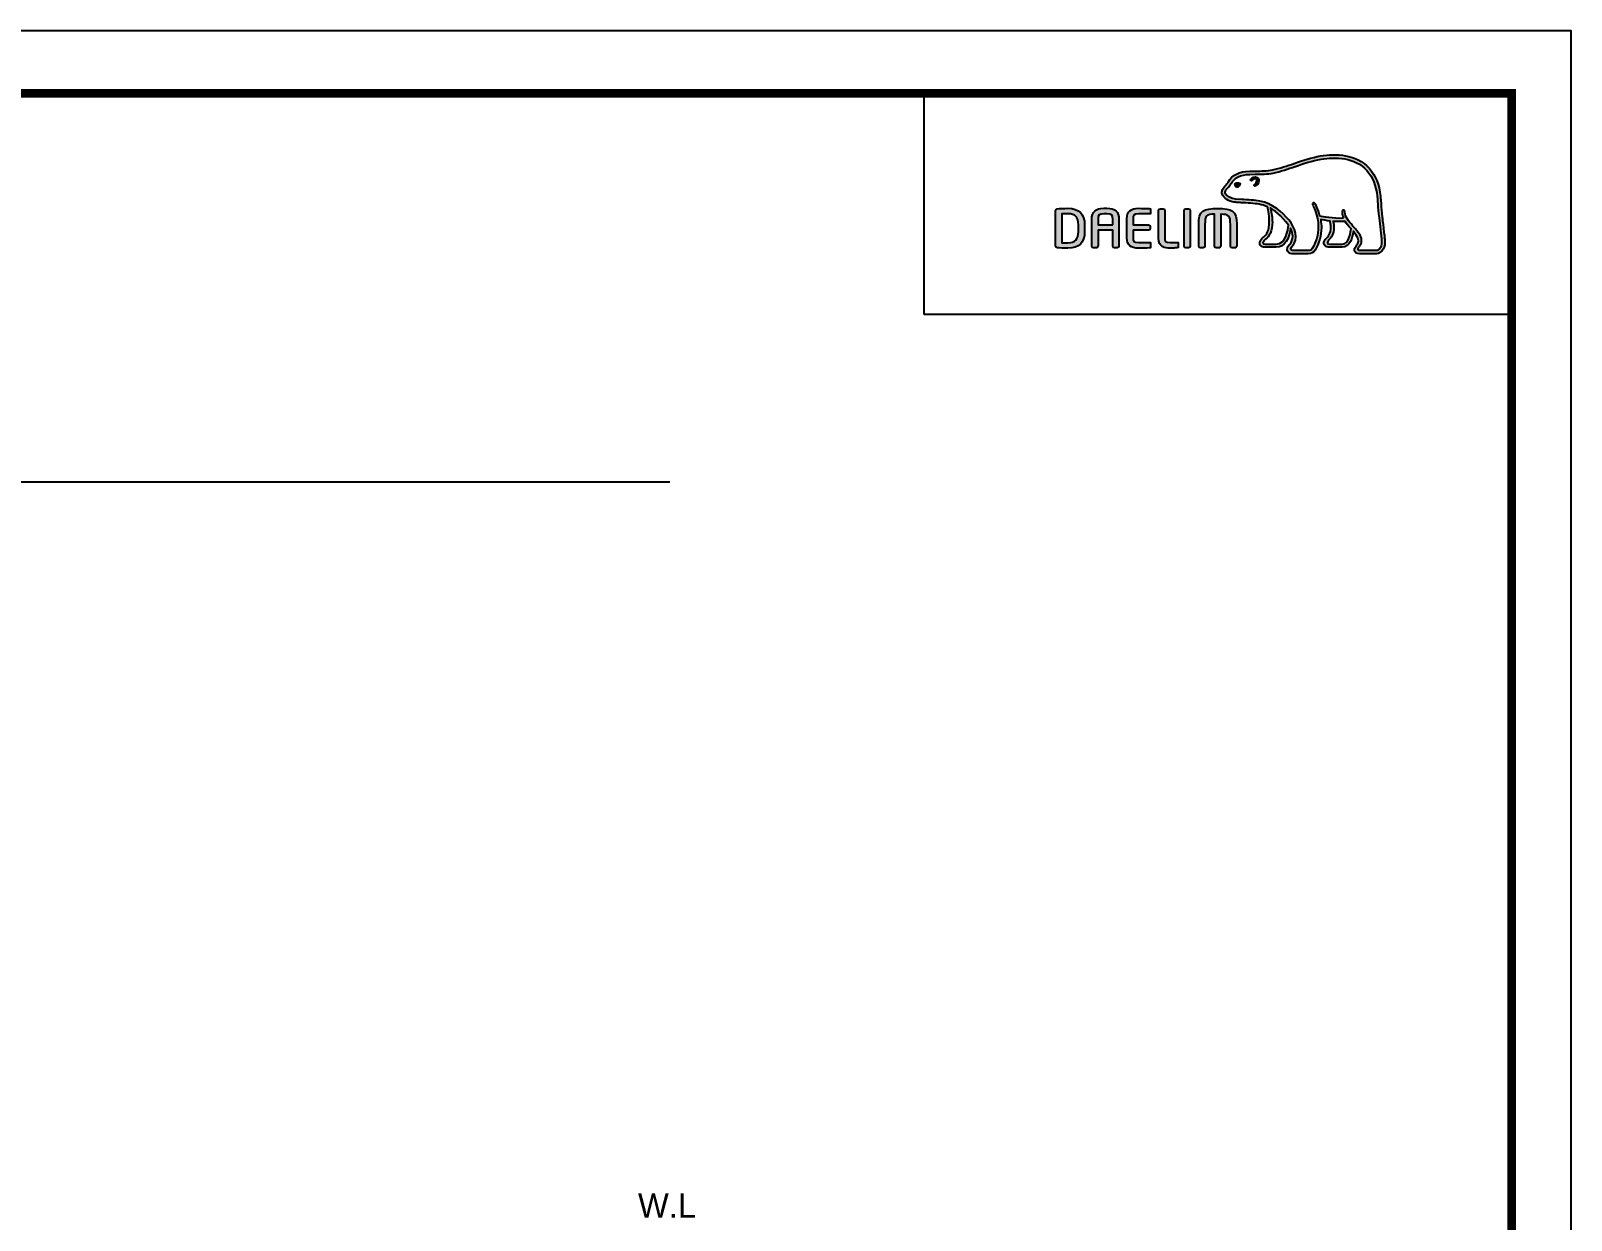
# Model space of a CAD drawing. Extents: x 0 to 1693, y 0 to 1240.
# Drawn here: x 983 to 1693, y 692 to 1240 of the extents above; entities that cross this region are included whole.
import ezdxf

# ---------------------------------------------------------------- set-up
doc = ezdxf.new("R2010")
doc.units = 0
doc.header["$LTSCALE"] = 14
doc.header["$MEASUREMENT"] = 0
doc.layers.get('0').update_dxf_attribs({"linetype": 'CONTINUOUS'})
doc.layers.add('레이어 1', color=7, linetype='CONTINUOUS')
doc.layers.add('치수선', color=7, linetype='CONTINUOUS', lineweight=20)
doc.styles.add('Daelim Dimension', font='')
doc.styles.get('Daelim Dimension').set_extended_font_data('나눔고딕')

msp = doc.modelspace()

# ---------------------------------------------------------------- hatches: boundary and pattern name
at = {"layer": '레이어 1'}
h = msp.add_hatch(color=5, dxfattribs=at)
h.dxf.hatch_style = 1
edge = h.paths.add_edge_path(flags=16)
edge.add_spline(control_points=[(1604.36, 1139.76), (1603.62, 1138.95), (1602.69, 1138.94), (1602.65, 1138.94), (1602.65, 1138.94), (1595.23, 1138.94), (1595.23, 1138.94), (1594.95, 1138.94), (1594.75, 1139.01), (1594.61, 1139.14), (1594.5, 1139.25), (1594.44, 1139.42), (1594.44, 1139.63), (1594.44, 1140.05), (1594.75, 1140.43), (1595.07, 1140.84), (1595.38, 1141.23), (1595.66, 1141.59), (1595.82, 1142.04), (1596.23, 1143.14), (1596.19, 1144.31), (1595.7, 1145.33), (1594.82, 1147.19), (1593.52, 1148.65), (1592.26, 1150.07), (1592.26, 1150.07), (1591.84, 1150.53), (1591.84, 1150.54), (1590.2, 1152.37), (1588.5, 1154.25), (1588.37, 1156.82), (1588.34, 1157.32), (1588.11, 1157.63), (1587.78, 1157.62), (1587.78, 1157.62), (1587.3, 1157.38), (1587.29, 1157.38), (1587.16, 1157.24), (1587.09, 1157.03), (1587.09, 1156.78), (1587.09, 1156.78), (1587.09, 1156.7), (1587.09, 1156.7), (1587.16, 1155.77), (1587.38, 1154.86), (1587.76, 1153.92), (1587.76, 1153.92), (1587.8, 1153.82), (1587.8, 1153.82), (1587.8, 1153.82), (1587.7, 1153.82), (1587.7, 1153.82), (1582.94, 1153.63), (1578.26, 1154.53), (1576.89, 1154.86), (1576.04, 1158.27), (1574.67, 1160.53), (1574.61, 1160.63), (1574.5, 1160.8), (1574.33, 1160.94), (1574.17, 1160.99), (1574.17, 1160.99), (1573.77, 1160.93), (1573.72, 1160.92), (1573.68, 1160.87), (1573.61, 1160.78), (1573.46, 1160.57), (1573.46, 1160.57), (1573.44, 1160.4), (1573.44, 1160.4), (1573.44, 1160.4), (1573.57, 1159.95), (1573.57, 1159.95), (1573.67, 1159.77), (1576.12, 1155.48), (1576.12, 1149.81), (1576.12, 1146.3), (1575.2, 1143), (1573.38, 1139.99), (1572.95, 1139.26), (1572.38, 1138.94), (1571.53, 1138.94), (1571.53, 1138.94), (1564.21, 1138.94), (1564.21, 1138.94), (1563.97, 1138.94), (1563.46, 1139.11), (1563.46, 1139.64), (1563.46, 1139.93), (1563.73, 1140.41), (1564.18, 1140.92), (1567.23, 1144.31), (1565.47, 1149.62), (1562.55, 1153.11), (1559.72, 1156.48), (1555.11, 1160.72), (1549.19, 1161.77), (1547.09, 1162.14), (1543.65, 1162.35), (1540.86, 1162.51), (1540.86, 1162.51), (1538.05, 1162.68), (1538.05, 1162.68), (1536.6, 1162.79), (1534.22, 1163.68), (1533.49, 1165.05), (1533.18, 1165.62), (1533.22, 1166.2), (1533.6, 1166.87), (1533.84, 1167.27), (1534.18, 1167.61), (1534.6, 1168.03), (1535.06, 1168.5), (1535.53, 1168.98), (1535.9, 1169.62), (1535.9, 1169.62), (1536.01, 1169.82), (1536.01, 1169.82), (1537.42, 1172.52), (1540.33, 1173.95), (1544.67, 1174.07), (1544.67, 1174.07), (1547.11, 1174.09), (1547.11, 1174.09), (1549.79, 1174.11), (1552.84, 1174.12), (1555.34, 1174.66), (1558.85, 1175.42), (1562.37, 1176.62), (1565.48, 1177.68), (1565.48, 1177.68), (1565.58, 1177.71), (1565.58, 1177.71), (1569.43, 1179.03), (1573.41, 1180.39), (1577.47, 1181.05), (1583.98, 1182.13), (1592.92, 1182.09), (1598.54, 1175.78), (1601.14, 1172.86), (1602.74, 1168.84), (1603.29, 1163.83), (1603.29, 1163.83), (1603.27, 1163.85), (1603.25, 1163.87), (1603.29, 1163.77), (1603.34, 1163.21), (1603.57, 1160.02), (1603.63, 1158.49), (1603.7, 1156.91), (1604.1, 1153.97), (1604.1, 1153.97), (1605.24, 1144.14), (1605.24, 1144.14), (1605.24, 1144.14), (1605.31, 1142.95), (1605.31, 1142.95), (1605.31, 1141.54), (1604.99, 1140.47), (1604.36, 1139.76)], knot_values=[0, 0, 0, 0, 1, 1, 1, 2, 2, 2, 3, 3, 3, 4, 4, 4, 5, 5, 5, 6, 6, 6, 7, 7, 7, 8, 8, 8, 9, 9, 9, 10, 10, 10, 11, 11, 11, 12, 12, 12, 13, 13, 13, 14, 14, 14, 15, 15, 15, 16, 16, 16, 17, 17, 17, 18, 18, 18, 19, 19, 19, 20, 20, 20, 21, 21, 21, 22, 22, 22, 23, 23, 23, 24, 24, 24, 25, 25, 25, 26, 26, 26, 27, 27, 27, 28, 28, 28, 29, 29, 29, 30, 30, 30, 31, 31, 31, 32, 32, 32, 33, 33, 33, 34, 34, 34, 35, 35, 35, 36, 36, 36, 37, 37, 37, 38, 38, 38, 39, 39, 39, 40, 40, 40, 41, 41, 41, 42, 42, 42, 43, 43, 43, 44, 44, 44, 45, 45, 45, 46, 46, 46, 47, 47, 47, 48, 48, 48, 49, 49, 49, 50, 50, 50, 51, 51, 51, 52, 52, 52, 53, 53, 53, 53], degree=3, periodic=0)
edge = h.paths.add_edge_path(flags=16)
edge.add_spline(control_points=[(1587.19, 1141.89), (1587.19, 1141.89), (1581.14, 1141.89), (1581.14, 1141.89), (1580.69, 1141.89), (1580.34, 1142.25), (1580.34, 1142.7), (1580.34, 1143.02), (1580.61, 1143.42), (1580.87, 1143.7), (1582.11, 1144.88), (1583.37, 1146.51), (1583.37, 1149.59), (1583.37, 1149.59), (1583.29, 1150.99), (1583.29, 1150.99), (1583.29, 1150.99), (1583.07, 1152.36), (1583.07, 1152.36), (1583.07, 1152.36), (1583.05, 1152.44), (1583.05, 1152.44), (1583.05, 1152.44), (1583.14, 1152.43), (1583.14, 1152.43), (1584.27, 1152.35), (1586.47, 1152.23), (1588.56, 1152.33), (1589.1, 1151.48), (1589.95, 1150.39), (1591.21, 1148.94), (1591.15, 1148.22), (1590.55, 1141.89), (1587.19, 1141.89)], knot_values=[0, 0, 0, 0, 1, 1, 1, 2, 2, 2, 3, 3, 3, 4, 4, 4, 5, 5, 5, 6, 6, 6, 7, 7, 7, 8, 8, 8, 9, 9, 9, 10, 10, 10, 11, 11, 11, 11], degree=3, periodic=0)
edge = h.paths.add_edge_path(flags=16)
edge.add_spline(control_points=[(1556.81, 1141.89), (1556.81, 1141.89), (1551.49, 1141.89), (1551.49, 1141.89), (1551.09, 1141.89), (1550.66, 1142.22), (1550.66, 1142.7), (1550.66, 1143), (1550.91, 1143.36), (1551.36, 1143.72), (1552.71, 1144.79), (1554.74, 1146.42), (1554.97, 1150.89), (1554.97, 1150.89), (1555, 1152.12), (1555, 1152.12), (1555, 1154.02), (1554.56, 1156.32), (1554.15, 1158.37), (1554.15, 1158.37), (1554.08, 1158.58), (1554.08, 1158.58), (1554.08, 1158.58), (1554.25, 1158.45), (1554.25, 1158.45), (1555.05, 1157.96), (1559.39, 1155.02), (1562.47, 1150.67), (1562.21, 1148.61), (1561.05, 1141.89), (1556.81, 1141.89)], knot_values=[0, 0, 0, 0, 1, 1, 1, 2, 2, 2, 3, 3, 3, 4, 4, 4, 5, 5, 5, 6, 6, 6, 7, 7, 7, 8, 8, 8, 9, 9, 9, 10, 10, 10, 10], degree=3, periodic=0)
edge = h.paths.add_edge_path()
edge.add_spline(control_points=[(1606.74, 1144.29), (1606.74, 1144.31), (1605.61, 1154.17), (1605.61, 1154.17), (1605.19, 1157.12), (1605.13, 1158.69), (1605.08, 1160.09), (1605.08, 1160.09), (1604.8, 1163.98), (1604.8, 1163.99), (1604.21, 1169.32), (1602.48, 1173.62), (1599.67, 1176.77), (1593.59, 1183.6), (1584.11, 1183.67), (1577.22, 1182.54), (1573, 1181.84), (1568.96, 1180.46), (1565.06, 1179.12), (1565.06, 1179.12), (1564.93, 1179.08), (1564.93, 1179.08), (1561.88, 1178.04), (1558.42, 1176.85), (1555.02, 1176.13), (1552.68, 1175.63), (1549.76, 1175.61), (1547.17, 1175.59), (1547.17, 1175.59), (1544.62, 1175.56), (1544.62, 1175.56), (1539.71, 1175.44), (1536.36, 1173.74), (1534.67, 1170.51), (1534.67, 1170.51), (1534.59, 1170.37), (1534.59, 1170.37), (1534.31, 1169.88), (1533.9, 1169.46), (1533.53, 1169.09), (1533.12, 1168.68), (1532.66, 1168.22), (1532.31, 1167.62), (1531.95, 1167.02), (1531.77, 1166.41), (1531.77, 1165.82), (1531.77, 1165.31), (1531.9, 1164.82), (1532.15, 1164.35), (1533.2, 1162.38), (1536.18, 1161.31), (1537.95, 1161.19), (1537.95, 1161.19), (1540.57, 1161.02), (1540.63, 1161.02), (1543.25, 1160.87), (1546.83, 1160.66), (1548.92, 1160.29), (1550.15, 1160.08), (1551.54, 1159.64), (1552.82, 1159.04), (1552.91, 1158.7), (1553.57, 1155.75), (1553.57, 1152.11), (1553.57, 1152.11), (1553.55, 1150.96), (1553.55, 1150.96), (1553.35, 1147.13), (1551.68, 1145.79), (1550.46, 1144.81), (1550.33, 1144.71), (1549.24, 1143.81), (1549.16, 1142.72), (1549.11, 1142.1), (1549.29, 1141.54), (1549.66, 1141.13), (1550.07, 1140.7), (1550.68, 1140.48), (1551.49, 1140.48), (1551.49, 1140.48), (1556.81, 1140.48), (1556.81, 1140.48), (1560.79, 1140.48), (1562.75, 1144.76), (1563.35, 1148.77), (1563.35, 1148.77), (1563.36, 1149.34), (1563.36, 1149.34), (1563.36, 1149.34), (1563.53, 1149.05), (1563.53, 1149.05), (1564.04, 1147.92), (1564.35, 1146.56), (1564.35, 1145.54), (1564.35, 1144.1), (1563.9, 1142.85), (1563.06, 1141.92), (1562.85, 1141.71), (1561.78, 1140.6), (1561.78, 1139.5), (1561.78, 1139.5), (1561.79, 1139.32), (1561.79, 1139.32), (1561.94, 1138.02), (1562.99, 1137.44), (1563.97, 1137.44), (1563.97, 1137.44), (1571.53, 1137.44), (1571.53, 1137.44), (1572.89, 1137.44), (1573.98, 1138.05), (1574.67, 1139.21), (1576.6, 1142.4), (1577.57, 1145.87), (1577.57, 1149.51), (1577.57, 1150.65), (1577.46, 1151.86), (1577.25, 1153.12), (1577.25, 1153.12), (1577.24, 1153.22), (1577.24, 1153.22), (1577.24, 1153.22), (1577.34, 1153.2), (1577.34, 1153.2), (1578.25, 1153.02), (1579.71, 1152.77), (1581.51, 1152.57), (1581.51, 1152.57), (1581.57, 1152.57), (1581.57, 1152.57), (1581.57, 1152.57), (1581.81, 1151.18), (1581.81, 1151.18), (1581.81, 1151.18), (1581.86, 1150.85), (1581.86, 1150.85), (1581.86, 1150.85), (1581.94, 1149.62), (1581.94, 1149.62), (1581.94, 1146.68), (1580.6, 1145.41), (1579.88, 1144.72), (1579.87, 1144.71), (1578.87, 1143.69), (1578.76, 1142.79), (1578.76, 1142.79), (1578.73, 1142.51), (1578.73, 1142.51), (1578.73, 1142.23), (1578.8, 1141.67), (1579.3, 1141.16), (1579.73, 1140.7), (1580.41, 1140.48), (1581.31, 1140.48), (1581.31, 1140.48), (1587.19, 1140.48), (1587.19, 1140.48), (1590.77, 1140.48), (1591.84, 1145.02), (1592.28, 1147.57), (1592.28, 1147.57), (1592.3, 1147.83), (1592.3, 1147.83), (1592.3, 1147.83), (1592.44, 1147.64), (1592.44, 1147.64), (1593.26, 1146.58), (1593.99, 1145.41), (1594.33, 1144.69), (1594.52, 1144.31), (1594.62, 1143.89), (1594.62, 1143.46), (1594.62, 1143.46), (1594.48, 1142.61), (1594.48, 1142.61), (1594.34, 1142.15), (1594.03, 1141.72), (1593.72, 1141.31), (1593.27, 1140.72), (1592.8, 1140.11), (1592.8, 1139.37), (1592.8, 1139.37), (1592.84, 1138.97), (1592.84, 1138.97), (1593.06, 1137.98), (1593.86, 1137.44), (1595.09, 1137.44), (1595.09, 1137.44), (1602.65, 1137.44), (1602.65, 1137.44), (1602.81, 1137.44), (1604.29, 1137.48), (1605.45, 1138.73), (1606.37, 1139.73), (1606.82, 1141.1), (1606.82, 1142.93), (1606.82, 1142.93), (1606.74, 1144.28), (1606.74, 1144.29)], knot_values=[0, 0, 0, 0, 1, 1, 1, 2, 2, 2, 3, 3, 3, 4, 4, 4, 5, 5, 5, 6, 6, 6, 7, 7, 7, 8, 8, 8, 9, 9, 9, 10, 10, 10, 11, 11, 11, 12, 12, 12, 13, 13, 13, 14, 14, 14, 15, 15, 15, 16, 16, 16, 17, 17, 17, 18, 18, 18, 19, 19, 19, 20, 20, 20, 21, 21, 21, 22, 22, 22, 23, 23, 23, 24, 24, 24, 25, 25, 25, 26, 26, 26, 27, 27, 27, 28, 28, 28, 29, 29, 29, 30, 30, 30, 31, 31, 31, 32, 32, 32, 33, 33, 33, 34, 34, 34, 35, 35, 35, 36, 36, 36, 37, 37, 37, 38, 38, 38, 39, 39, 39, 40, 40, 40, 41, 41, 41, 42, 42, 42, 43, 43, 43, 44, 44, 44, 45, 45, 45, 46, 46, 46, 47, 47, 47, 48, 48, 48, 49, 49, 49, 50, 50, 50, 51, 51, 51, 52, 52, 52, 53, 53, 53, 54, 54, 54, 55, 55, 55, 56, 56, 56, 57, 57, 57, 58, 58, 58, 59, 59, 59, 60, 60, 60, 61, 61, 61, 62, 62, 62, 63, 63, 63, 64, 64, 64, 65, 65, 65, 66, 66, 66, 66], degree=3, periodic=0)
edge = h.paths.add_edge_path(flags=0)
edge.add_spline(control_points=[(1537.82, 1169.81), (1537.82, 1169.81), (1538.92, 1170.31), (1540.29, 1169.78), (1540.29, 1169.78), (1540.46, 1169.71), (1540.24, 1169.4), (1539.57, 1168.51), (1538.92, 1168.31), (1538.92, 1168.31), (1538.92, 1168.31), (1538.44, 1168.15), (1538.18, 1168.47), (1537.64, 1169.1), (1537.62, 1169.47), (1537.62, 1169.47), (1537.62, 1169.47), (1537.57, 1169.74), (1537.82, 1169.81)], knot_values=[0, 0, 0, 0, 1, 1, 1, 2, 2, 2, 3, 3, 3, 4, 4, 4, 5, 5, 5, 6, 6, 6, 6], degree=3, periodic=0)
edge = h.paths.add_edge_path(flags=0)
edge.add_spline(control_points=[(1545.08, 1171.83), (1544.92, 1171.65), (1544.91, 1171.35), (1545.08, 1171.2), (1545.25, 1171.04), (1545.55, 1171.08), (1545.71, 1171.26), (1545.8, 1171.35), (1546.7, 1172.43), (1547.48, 1171.88), (1547.77, 1171.67), (1547.88, 1171.38), (1547.84, 1171.01), (1547.77, 1170.41), (1547.25, 1169.72), (1546.89, 1169.49), (1546.69, 1169.37), (1546.55, 1169.1), (1546.65, 1168.89), (1546.74, 1168.67), (1547.02, 1168.61), (1547.23, 1168.71), (1547.89, 1169.02), (1548.71, 1170.06), (1548.82, 1171.03), (1548.9, 1171.71), (1548.59, 1172.26), (1548.05, 1172.64), (1546.89, 1173.46), (1545.57, 1172.36), (1545.08, 1171.83)], knot_values=[0, 0, 0, 0, 1, 1, 1, 2, 2, 2, 3, 3, 3, 4, 4, 4, 5, 5, 5, 6, 6, 6, 7, 7, 7, 8, 8, 8, 9, 9, 9, 10, 10, 10, 10], degree=3, periodic=0)
edge = h.paths.add_edge_path(flags=0)
edge.add_spline(control_points=[(1544.93, 1171.03), (1544.93, 1171.03), (1544.93, 1171.03), (1544.93, 1171.03), (1544.93, 1171.03), (1544.93, 1171.03), (1544.93, 1171.03)], knot_values=[0, 0, 0, 0, 1, 1, 1, 2, 2, 2, 2], degree=3, periodic=0)
h = msp.add_hatch(color=5, dxfattribs=at)
h.dxf.hatch_style = 2
edge = h.paths.add_edge_path()
edge.add_spline(control_points=[(1545.08, 1171.83), (1544.92, 1171.65), (1544.91, 1171.35), (1545.08, 1171.2), (1545.25, 1171.04), (1545.55, 1171.08), (1545.71, 1171.26), (1545.8, 1171.35), (1546.7, 1172.43), (1547.48, 1171.88), (1547.77, 1171.67), (1547.88, 1171.38), (1547.84, 1171.01), (1547.77, 1170.41), (1547.25, 1169.72), (1546.89, 1169.49), (1546.69, 1169.37), (1546.55, 1169.1), (1546.65, 1168.89), (1546.74, 1168.67), (1547.02, 1168.61), (1547.23, 1168.71), (1547.89, 1169.02), (1548.71, 1170.06), (1548.82, 1171.03), (1548.9, 1171.71), (1548.59, 1172.26), (1548.05, 1172.64), (1546.89, 1173.46), (1545.57, 1172.36), (1545.08, 1171.83)], knot_values=[0, 0, 0, 0, 1, 1, 1, 2, 2, 2, 3, 3, 3, 4, 4, 4, 5, 5, 5, 6, 6, 6, 7, 7, 7, 8, 8, 8, 9, 9, 9, 10, 10, 10, 10], degree=3, periodic=0)
h = msp.add_hatch(color=5, dxfattribs=at)
h.dxf.hatch_style = 2
edge = h.paths.add_edge_path()
edge.add_spline(control_points=[(1537.82, 1169.81), (1537.82, 1169.81), (1538.92, 1170.31), (1540.29, 1169.78), (1540.29, 1169.78), (1540.46, 1169.71), (1540.24, 1169.4), (1539.57, 1168.51), (1538.92, 1168.31), (1538.92, 1168.31), (1538.92, 1168.31), (1538.44, 1168.15), (1538.18, 1168.47), (1537.64, 1169.1), (1537.62, 1169.47), (1537.62, 1169.47), (1537.62, 1169.47), (1537.57, 1169.74), (1537.82, 1169.81)], knot_values=[0, 0, 0, 0, 1, 1, 1, 2, 2, 2, 3, 3, 3, 4, 4, 4, 5, 5, 5, 6, 6, 6, 6], degree=3, periodic=0)
h = msp.add_hatch(color=5, dxfattribs=at)
h.dxf.hatch_style = 2
edge = h.paths.add_edge_path()
edge.add_spline(control_points=[(1465.68, 1147.66), (1465.68, 1144.21), (1464.1, 1142.53), (1460.86, 1142.53), (1460.86, 1142.53), (1458.65, 1142.57), (1458.07, 1142.58), (1458.07, 1142.58), (1458.07, 1155.81), (1458.07, 1155.81), (1459.22, 1155.92), (1460.85, 1155.94), (1460.87, 1155.94), (1464.19, 1155.94), (1465.68, 1154.36), (1465.68, 1150.82), (1465.68, 1150.82), (1465.68, 1147.66), (1465.68, 1147.66)], knot_values=[0, 0, 0, 0, 1, 1, 1, 2, 2, 2, 3, 3, 3, 4, 4, 4, 5, 5, 5, 6, 6, 6, 6], degree=3, periodic=0)
edge = h.paths.add_edge_path()
edge.add_spline(control_points=[(1460.86, 1158.42), (1459.07, 1158.42), (1456.73, 1158.31), (1455.97, 1158.19), (1455.49, 1158.11), (1455.18, 1157.75), (1455.18, 1157.28), (1455.18, 1157.28), (1455.18, 1141.19), (1455.18, 1141.19), (1455.18, 1140.69), (1455.49, 1140.35), (1455.99, 1140.28), (1456.71, 1140.16), (1459.04, 1140.05), (1460.86, 1140.05), (1465.89, 1140.05), (1468.54, 1142.68), (1468.54, 1147.66), (1468.54, 1147.66), (1468.54, 1150.82), (1468.54, 1150.82), (1468.54, 1155.79), (1465.89, 1158.42), (1460.86, 1158.42)], knot_values=[0, 0, 0, 0, 1, 1, 1, 2, 2, 2, 3, 3, 3, 4, 4, 4, 5, 5, 5, 6, 6, 6, 7, 7, 7, 8, 8, 8, 8], degree=3, periodic=0)
h = msp.add_hatch(color=5, dxfattribs=at)
h.dxf.hatch_style = 2
edge = h.paths.add_edge_path()
edge.add_spline(control_points=[(1481.49, 1150.84), (1481.49, 1150.84), (1474.72, 1150.84), (1474.72, 1150.84), (1474.72, 1151.09), (1474.72, 1153.25), (1474.72, 1153.25), (1474.72, 1155.51), (1475.39, 1155.89), (1477.4, 1155.89), (1477.4, 1155.89), (1478.81, 1155.89), (1478.81, 1155.89), (1480.82, 1155.89), (1481.49, 1155.51), (1481.49, 1153.25), (1481.49, 1153.25), (1481.49, 1151.09), (1481.49, 1150.84)], knot_values=[0, 0, 0, 0, 1, 1, 1, 2, 2, 2, 3, 3, 3, 4, 4, 4, 5, 5, 5, 6, 6, 6, 6], degree=3, periodic=0)
edge = h.paths.add_edge_path()
edge.add_spline(control_points=[(1478.81, 1158.42), (1478.81, 1158.42), (1477.4, 1158.42), (1477.4, 1158.42), (1473.57, 1158.42), (1471.86, 1156.83), (1471.86, 1153.25), (1471.86, 1153.25), (1471.86, 1141.01), (1471.86, 1141.01), (1471.86, 1140.58), (1472.21, 1140.21), (1472.62, 1140.21), (1472.62, 1140.21), (1473.96, 1140.21), (1473.96, 1140.21), (1474.43, 1140.21), (1474.72, 1140.61), (1474.72, 1141.01), (1474.72, 1141.01), (1474.72, 1148.04), (1474.72, 1148.32), (1474.72, 1148.32), (1481.49, 1148.32), (1481.49, 1148.32), (1481.49, 1148.04), (1481.49, 1141.01), (1481.49, 1141.01), (1481.49, 1140.57), (1481.83, 1140.21), (1482.26, 1140.21), (1482.26, 1140.21), (1483.58, 1140.21), (1483.58, 1140.21), (1484.05, 1140.21), (1484.36, 1140.62), (1484.36, 1141.01), (1484.36, 1141.01), (1484.36, 1153.25), (1484.36, 1153.25), (1484.36, 1156.83), (1482.65, 1158.42), (1478.81, 1158.42)], knot_values=[0, 0, 0, 0, 1, 1, 1, 2, 2, 2, 3, 3, 3, 4, 4, 4, 5, 5, 5, 6, 6, 6, 7, 7, 7, 8, 8, 8, 9, 9, 9, 10, 10, 10, 11, 11, 11, 12, 12, 12, 13, 13, 13, 14, 14, 14, 14], degree=3, periodic=0)
h = msp.add_hatch(color=5, dxfattribs=at)
h.dxf.hatch_style = 2
edge = h.paths.add_edge_path()
edge.add_spline(control_points=[(1488, 1153.75), (1488, 1153.75), (1488, 1144.73), (1488, 1144.73), (1488, 1141.58), (1489.8, 1140.05), (1493.5, 1140.05), (1495.14, 1140.05), (1497.37, 1140.08), (1498.26, 1140.16), (1498.24, 1140.16), (1498.69, 1140.2), (1498.69, 1140.2), (1498.69, 1140.2), (1498.82, 1140.22), (1498.82, 1140.22), (1498.82, 1140.22), (1498.82, 1142.63), (1498.82, 1142.63), (1498.82, 1142.63), (1493.52, 1142.63), (1493.52, 1142.63), (1490.87, 1142.63), (1490.87, 1143.38), (1490.87, 1144.73), (1490.87, 1144.73), (1490.87, 1148.07), (1490.87, 1148.33), (1491.15, 1148.33), (1497.99, 1148.33), (1497.99, 1148.33), (1498.44, 1148.33), (1498.8, 1148.69), (1498.8, 1149.13), (1498.8, 1149.13), (1498.8, 1150.02), (1498.8, 1150.02), (1498.8, 1150.46), (1498.44, 1150.82), (1497.99, 1150.82), (1497.99, 1150.82), (1491.15, 1150.82), (1490.87, 1150.82), (1490.87, 1151.08), (1490.87, 1153.75), (1490.87, 1153.75), (1490.87, 1155.1), (1490.87, 1155.85), (1493.52, 1155.85), (1493.52, 1155.85), (1498.82, 1155.83), (1498.82, 1155.83), (1498.82, 1155.83), (1498.82, 1158.22), (1498.82, 1158.22), (1498.82, 1158.22), (1498.25, 1158.28), (1498.25, 1158.28), (1497.21, 1158.38), (1494.83, 1158.42), (1493.5, 1158.42), (1489.8, 1158.42), (1488, 1156.89), (1488, 1153.75)], knot_values=[0, 0, 0, 0, 1, 1, 1, 2, 2, 2, 3, 3, 3, 4, 4, 4, 5, 5, 5, 6, 6, 6, 7, 7, 7, 8, 8, 8, 9, 9, 9, 10, 10, 10, 11, 11, 11, 12, 12, 12, 13, 13, 13, 14, 14, 14, 15, 15, 15, 16, 16, 16, 17, 17, 17, 18, 18, 18, 19, 19, 19, 20, 20, 20, 21, 21, 21, 21], degree=3, periodic=0)
h = msp.add_hatch(color=5, dxfattribs=at)
h.dxf.hatch_style = 2
edge = h.paths.add_edge_path()
edge.add_spline(control_points=[(1503.41, 1158.26), (1502.97, 1158.26), (1502.59, 1157.9), (1502.59, 1157.46), (1502.59, 1157.46), (1502.59, 1144.73), (1502.59, 1144.73), (1502.59, 1140.58), (1505.43, 1140.05), (1507.89, 1140.05), (1509.7, 1140.05), (1510.17, 1140.12), (1510.7, 1140.21), (1510.7, 1140.21), (1511.02, 1140.26), (1511.02, 1140.26), (1511.01, 1140.26), (1511.43, 1140.31), (1511.43, 1140.31), (1511.43, 1140.31), (1511.55, 1140.33), (1511.55, 1140.33), (1511.55, 1140.33), (1511.55, 1142.63), (1511.55, 1142.63), (1511.55, 1142.63), (1507.92, 1142.63), (1507.92, 1142.63), (1505.46, 1142.63), (1505.46, 1143.56), (1505.46, 1144.46), (1505.46, 1144.46), (1505.46, 1157.46), (1505.46, 1157.46), (1505.46, 1157.9), (1505.09, 1158.26), (1504.65, 1158.26), (1504.65, 1158.26), (1503.41, 1158.26), (1503.41, 1158.26)], knot_values=[0, 0, 0, 0, 1, 1, 1, 2, 2, 2, 3, 3, 3, 4, 4, 4, 5, 5, 5, 6, 6, 6, 7, 7, 7, 8, 8, 8, 9, 9, 9, 10, 10, 10, 11, 11, 11, 12, 12, 12, 13, 13, 13, 13], degree=3, periodic=0)
h = msp.add_hatch(color=5, dxfattribs=at)
h.dxf.hatch_style = 2
edge = h.paths.add_edge_path()
edge.add_spline(control_points=[(1515.1, 1158.26), (1514.63, 1158.26), (1514.34, 1157.87), (1514.34, 1157.49), (1514.34, 1157.49), (1514.34, 1141.01), (1514.34, 1141.01), (1514.34, 1140.57), (1514.68, 1140.21), (1515.1, 1140.21), (1515.1, 1140.21), (1516.44, 1140.21), (1516.44, 1140.21), (1516.92, 1140.21), (1517.21, 1140.61), (1517.21, 1141.01), (1517.21, 1141.01), (1517.21, 1157.49), (1517.21, 1157.49), (1517.21, 1157.92), (1516.87, 1158.26), (1516.44, 1158.26), (1516.44, 1158.26), (1515.1, 1158.26), (1515.1, 1158.26)], knot_values=[0, 0, 0, 0, 1, 1, 1, 2, 2, 2, 3, 3, 3, 4, 4, 4, 5, 5, 5, 6, 6, 6, 7, 7, 7, 8, 8, 8, 8], degree=3, periodic=0)
h = msp.add_hatch(color=5, dxfattribs=at)
h.dxf.hatch_style = 2
edge = h.paths.add_edge_path()
edge.add_spline(control_points=[(1521.06, 1151.15), (1521.06, 1151.15), (1521.06, 1141.01), (1521.06, 1141.01), (1521.06, 1140.57), (1521.41, 1140.21), (1521.83, 1140.21), (1521.83, 1140.21), (1523.19, 1140.21), (1523.19, 1140.21), (1523.66, 1140.21), (1523.95, 1140.61), (1523.95, 1141.01), (1523.95, 1141.01), (1523.95, 1150.9), (1523.95, 1150.9), (1523.95, 1155.26), (1524.69, 1155.68), (1528.38, 1155.69), (1528.38, 1155.43), (1528.38, 1141.01), (1528.38, 1141.01), (1528.38, 1140.55), (1528.71, 1140.21), (1529.14, 1140.21), (1529.14, 1140.21), (1530.47, 1140.21), (1530.47, 1140.21), (1530.95, 1140.21), (1531.24, 1140.61), (1531.24, 1141.01), (1531.24, 1141.01), (1531.24, 1155.38), (1531.24, 1155.67), (1532.96, 1155.66), (1534.18, 1155.52), (1534.83, 1154.86), (1535.52, 1154.17), (1535.66, 1152.88), (1535.66, 1150.9), (1535.66, 1150.9), (1535.66, 1141.01), (1535.66, 1141.01), (1535.66, 1140.58), (1536.01, 1140.21), (1536.43, 1140.21), (1536.43, 1140.21), (1537.79, 1140.21), (1537.79, 1140.21), (1538.26, 1140.21), (1538.56, 1140.62), (1538.56, 1141.01), (1538.56, 1141.01), (1538.56, 1151.15), (1538.56, 1151.15), (1538.56, 1157.3), (1536.38, 1158.34), (1529.82, 1158.34), (1523.25, 1158.34), (1521.06, 1157.3), (1521.06, 1151.15)], knot_values=[0, 0, 0, 0, 1, 1, 1, 2, 2, 2, 3, 3, 3, 4, 4, 4, 5, 5, 5, 6, 6, 6, 7, 7, 7, 8, 8, 8, 9, 9, 9, 10, 10, 10, 11, 11, 11, 12, 12, 12, 13, 13, 13, 14, 14, 14, 15, 15, 15, 16, 16, 16, 17, 17, 17, 18, 18, 18, 19, 19, 19, 20, 20, 20, 20], degree=3, periodic=0)

# ---------------------------------------------------------------- linework, layer by layer
at = {"color": 5, "ltscale": 0.5}
msp.add_line((1394.71, 1109.52), (1394.71, 1211.4), dxfattribs=at)
at = {"color": 5}
msp.add_line((1556.57, 1140.48), (1556.57, 1140.48), dxfattribs=at)
at = {"color": 5, "ltscale": 40}
msp.add_line((1665.22, 1109.52), (1394.71, 1109.52), dxfattribs=at)
at = {"ltscale": 0.5}
msp.add_line((565.19, 1032.48), (1277.53, 1032.48), dxfattribs=at)
msp.add_lwpolyline([(0, 0), (1692.6, 0), (1692.6, 1240.2), (0, 1240.2)], close=True, dxfattribs=at)
at = {"color": 5, "linetype": 'ByBlock', "lineweight": 200, "const_width": 3.9}
msp.add_lwpolyline([(27.22, 53.1), (1665.22, 53.1), (1665.22, 1211.4), (27.22, 1211.4)], close=True, dxfattribs=at)
at = {"layer": '레이어 1', "color": 5}
for points, knots in [([(1606.74, 1144.29), (1606.74, 1144.31), (1605.61, 1154.17), (1605.61, 1154.17), (1605.19, 1157.12), (1605.13, 1158.69), (1605.08, 1160.09), (1605.08, 1160.09), (1604.8, 1163.98), (1604.8, 1163.99), (1604.21, 1169.32), (1602.48, 1173.62), (1599.67, 1176.77), (1593.59, 1183.6), (1584.11, 1183.67), (1577.22, 1182.54), (1573, 1181.84), (1568.96, 1180.46), (1565.06, 1179.12), (1565.06, 1179.12), (1564.93, 1179.08), (1564.93, 1179.08), (1561.88, 1178.04), (1558.42, 1176.85), (1555.02, 1176.13), (1552.68, 1175.63), (1549.76, 1175.61), (1547.17, 1175.59), (1547.17, 1175.59), (1544.62, 1175.56), (1544.62, 1175.56), (1539.71, 1175.44), (1536.36, 1173.74), (1534.67, 1170.51), (1534.67, 1170.51), (1534.59, 1170.37), (1534.59, 1170.37), (1534.31, 1169.88), (1533.9, 1169.46), (1533.53, 1169.09), (1533.12, 1168.68), (1532.66, 1168.22), (1532.31, 1167.62), (1531.95, 1167.02), (1531.77, 1166.41), (1531.77, 1165.82), (1531.77, 1165.31), (1531.9, 1164.82), (1532.15, 1164.35), (1533.2, 1162.38), (1536.18, 1161.31), (1537.95, 1161.19), (1537.95, 1161.19), (1540.57, 1161.02), (1540.63, 1161.02), (1543.25, 1160.87), (1546.83, 1160.66), (1548.92, 1160.29), (1550.15, 1160.08), (1551.54, 1159.64), (1552.82, 1159.04), (1552.91, 1158.7), (1553.57, 1155.75), (1553.57, 1152.11), (1553.57, 1152.11), (1553.55, 1150.96), (1553.55, 1150.96), (1553.35, 1147.13), (1551.68, 1145.79), (1550.46, 1144.81), (1550.33, 1144.71), (1549.24, 1143.81), (1549.16, 1142.72), (1549.11, 1142.1), (1549.29, 1141.54), (1549.66, 1141.13), (1550.07, 1140.7), (1550.68, 1140.48), (1551.49, 1140.48), (1551.49, 1140.48), (1556.81, 1140.48), (1556.81, 1140.48), (1560.79, 1140.48), (1562.75, 1144.76), (1563.35, 1148.77), (1563.35, 1148.77), (1563.36, 1149.34), (1563.36, 1149.34), (1563.36, 1149.34), (1563.53, 1149.05), (1563.53, 1149.05), (1564.04, 1147.92), (1564.35, 1146.56), (1564.35, 1145.54), (1564.35, 1144.1), (1563.9, 1142.85), (1563.06, 1141.92), (1562.85, 1141.71), (1561.78, 1140.6), (1561.78, 1139.5), (1561.78, 1139.5), (1561.79, 1139.32), (1561.79, 1139.32), (1561.94, 1138.02), (1562.99, 1137.44), (1563.97, 1137.44), (1563.97, 1137.44), (1571.53, 1137.44), (1571.53, 1137.44), (1572.89, 1137.44), (1573.98, 1138.05), (1574.67, 1139.21), (1576.6, 1142.4), (1577.57, 1145.87), (1577.57, 1149.51), (1577.57, 1150.65), (1577.46, 1151.86), (1577.25, 1153.12), (1577.25, 1153.12), (1577.24, 1153.22), (1577.24, 1153.22), (1577.24, 1153.22), (1577.34, 1153.2), (1577.34, 1153.2), (1578.25, 1153.02), (1579.71, 1152.77), (1581.51, 1152.57), (1581.51, 1152.57), (1581.57, 1152.57), (1581.57, 1152.57), (1581.57, 1152.57), (1581.81, 1151.18), (1581.81, 1151.18), (1581.81, 1151.18), (1581.86, 1150.85), (1581.86, 1150.85), (1581.86, 1150.85), (1581.94, 1149.62), (1581.94, 1149.62), (1581.94, 1146.68), (1580.6, 1145.41), (1579.88, 1144.72), (1579.87, 1144.71), (1578.87, 1143.69), (1578.76, 1142.79), (1578.76, 1142.79), (1578.73, 1142.51), (1578.73, 1142.51), (1578.73, 1142.23), (1578.8, 1141.67), (1579.3, 1141.16), (1579.73, 1140.7), (1580.41, 1140.48), (1581.31, 1140.48), (1581.31, 1140.48), (1587.19, 1140.48), (1587.19, 1140.48), (1590.77, 1140.48), (1591.84, 1145.02), (1592.28, 1147.57), (1592.28, 1147.57), (1592.3, 1147.83), (1592.3, 1147.83), (1592.3, 1147.83), (1592.44, 1147.64), (1592.44, 1147.64), (1593.26, 1146.58), (1593.99, 1145.41), (1594.33, 1144.69), (1594.52, 1144.31), (1594.62, 1143.89), (1594.62, 1143.46), (1594.62, 1143.46), (1594.48, 1142.61), (1594.48, 1142.61), (1594.34, 1142.15), (1594.03, 1141.72), (1593.72, 1141.31), (1593.27, 1140.72), (1592.8, 1140.11), (1592.8, 1139.37), (1592.8, 1139.37), (1592.84, 1138.97), (1592.84, 1138.97), (1593.06, 1137.98), (1593.86, 1137.44), (1595.09, 1137.44), (1595.09, 1137.44), (1602.65, 1137.44), (1602.65, 1137.44), (1602.81, 1137.44), (1604.29, 1137.48), (1605.45, 1138.73), (1606.37, 1139.73), (1606.82, 1141.1), (1606.82, 1142.93), (1606.82, 1142.93), (1606.74, 1144.28), (1606.74, 1144.29)], [0, 0, 0, 0, 1, 1, 1, 2, 2, 2, 3, 3, 3, 4, 4, 4, 5, 5, 5, 6, 6, 6, 7, 7, 7, 8, 8, 8, 9, 9, 9, 10, 10, 10, 11, 11, 11, 12, 12, 12, 13, 13, 13, 14, 14, 14, 15, 15, 15, 16, 16, 16, 17, 17, 17, 18, 18, 18, 19, 19, 19, 20, 20, 20, 21, 21, 21, 22, 22, 22, 23, 23, 23, 24, 24, 24, 25, 25, 25, 26, 26, 26, 27, 27, 27, 28, 28, 28, 29, 29, 29, 30, 30, 30, 31, 31, 31, 32, 32, 32, 33, 33, 33, 34, 34, 34, 35, 35, 35, 36, 36, 36, 37, 37, 37, 38, 38, 38, 39, 39, 39, 40, 40, 40, 41, 41, 41, 42, 42, 42, 43, 43, 43, 44, 44, 44, 45, 45, 45, 46, 46, 46, 47, 47, 47, 48, 48, 48, 49, 49, 49, 50, 50, 50, 51, 51, 51, 52, 52, 52, 53, 53, 53, 54, 54, 54, 55, 55, 55, 56, 56, 56, 57, 57, 57, 58, 58, 58, 59, 59, 59, 60, 60, 60, 61, 61, 61, 62, 62, 62, 63, 63, 63, 64, 64, 64, 65, 65, 65, 66, 66, 66, 66]), ([(1545.08, 1171.83), (1544.92, 1171.65), (1544.91, 1171.35), (1545.08, 1171.2), (1545.25, 1171.04), (1545.55, 1171.08), (1545.71, 1171.26), (1545.8, 1171.35), (1546.7, 1172.43), (1547.48, 1171.88), (1547.77, 1171.67), (1547.88, 1171.38), (1547.84, 1171.01), (1547.77, 1170.41), (1547.25, 1169.72), (1546.89, 1169.49), (1546.69, 1169.37), (1546.55, 1169.1), (1546.65, 1168.89), (1546.74, 1168.67), (1547.02, 1168.61), (1547.23, 1168.71), (1547.89, 1169.02), (1548.71, 1170.06), (1548.82, 1171.03), (1548.9, 1171.71), (1548.59, 1172.26), (1548.05, 1172.64), (1546.89, 1173.46), (1545.57, 1172.36), (1545.08, 1171.83)], [0, 0, 0, 0, 1, 1, 1, 2, 2, 2, 3, 3, 3, 4, 4, 4, 5, 5, 5, 6, 6, 6, 7, 7, 7, 8, 8, 8, 9, 9, 9, 10, 10, 10, 10]), ([(1544.93, 1171.03), (1544.93, 1171.03), (1544.93, 1171.03), (1544.93, 1171.03), (1544.93, 1171.03), (1544.93, 1171.03), (1544.93, 1171.03)], [0, 0, 0, 0, 1, 1, 1, 2, 2, 2, 2]), ([(1537.82, 1169.81), (1537.82, 1169.81), (1538.92, 1170.31), (1540.29, 1169.78), (1540.29, 1169.78), (1540.46, 1169.71), (1540.24, 1169.4), (1539.57, 1168.51), (1538.92, 1168.31), (1538.92, 1168.31), (1538.92, 1168.31), (1538.44, 1168.15), (1538.18, 1168.47), (1537.64, 1169.1), (1537.62, 1169.47), (1537.62, 1169.47), (1537.62, 1169.47), (1537.57, 1169.74), (1537.82, 1169.81)], [0, 0, 0, 0, 1, 1, 1, 2, 2, 2, 3, 3, 3, 4, 4, 4, 5, 5, 5, 6, 6, 6, 6]), ([(1460.86, 1158.42), (1459.07, 1158.42), (1456.73, 1158.31), (1455.97, 1158.19), (1455.49, 1158.11), (1455.18, 1157.75), (1455.18, 1157.28), (1455.18, 1157.28), (1455.18, 1141.19), (1455.18, 1141.19), (1455.18, 1140.69), (1455.49, 1140.35), (1455.99, 1140.28), (1456.71, 1140.16), (1459.04, 1140.05), (1460.86, 1140.05), (1465.89, 1140.05), (1468.54, 1142.68), (1468.54, 1147.66), (1468.54, 1147.66), (1468.54, 1150.82), (1468.54, 1150.82), (1468.54, 1155.79), (1465.89, 1158.42), (1460.86, 1158.42)], [0, 0, 0, 0, 1, 1, 1, 2, 2, 2, 3, 3, 3, 4, 4, 4, 5, 5, 5, 6, 6, 6, 7, 7, 7, 8, 8, 8, 8]), ([(1478.81, 1158.42), (1478.81, 1158.42), (1477.4, 1158.42), (1477.4, 1158.42), (1473.57, 1158.42), (1471.86, 1156.83), (1471.86, 1153.25), (1471.86, 1153.25), (1471.86, 1141.01), (1471.86, 1141.01), (1471.86, 1140.58), (1472.21, 1140.21), (1472.62, 1140.21), (1472.62, 1140.21), (1473.96, 1140.21), (1473.96, 1140.21), (1474.43, 1140.21), (1474.72, 1140.61), (1474.72, 1141.01), (1474.72, 1141.01), (1474.72, 1148.04), (1474.72, 1148.32), (1474.72, 1148.32), (1481.49, 1148.32), (1481.49, 1148.32), (1481.49, 1148.04), (1481.49, 1141.01), (1481.49, 1141.01), (1481.49, 1140.57), (1481.83, 1140.21), (1482.26, 1140.21), (1482.26, 1140.21), (1483.58, 1140.21), (1483.58, 1140.21), (1484.05, 1140.21), (1484.36, 1140.62), (1484.36, 1141.01), (1484.36, 1141.01), (1484.36, 1153.25), (1484.36, 1153.25), (1484.36, 1156.83), (1482.65, 1158.42), (1478.81, 1158.42)], [0, 0, 0, 0, 1, 1, 1, 2, 2, 2, 3, 3, 3, 4, 4, 4, 5, 5, 5, 6, 6, 6, 7, 7, 7, 8, 8, 8, 9, 9, 9, 10, 10, 10, 11, 11, 11, 12, 12, 12, 13, 13, 13, 14, 14, 14, 14]), ([(1488, 1153.75), (1488, 1153.75), (1488, 1144.73), (1488, 1144.73), (1488, 1141.58), (1489.8, 1140.05), (1493.5, 1140.05), (1495.14, 1140.05), (1497.37, 1140.08), (1498.26, 1140.16), (1498.24, 1140.16), (1498.69, 1140.2), (1498.69, 1140.2), (1498.69, 1140.2), (1498.82, 1140.22), (1498.82, 1140.22), (1498.82, 1140.22), (1498.82, 1142.63), (1498.82, 1142.63), (1498.82, 1142.63), (1493.52, 1142.63), (1493.52, 1142.63), (1490.87, 1142.63), (1490.87, 1143.38), (1490.87, 1144.73), (1490.87, 1144.73), (1490.87, 1148.07), (1490.87, 1148.33), (1491.15, 1148.33), (1497.99, 1148.33), (1497.99, 1148.33), (1498.44, 1148.33), (1498.8, 1148.69), (1498.8, 1149.13), (1498.8, 1149.13), (1498.8, 1150.02), (1498.8, 1150.02), (1498.8, 1150.46), (1498.44, 1150.82), (1497.99, 1150.82), (1497.99, 1150.82), (1491.15, 1150.82), (1490.87, 1150.82), (1490.87, 1151.08), (1490.87, 1153.75), (1490.87, 1153.75), (1490.87, 1155.1), (1490.87, 1155.85), (1493.52, 1155.85), (1493.52, 1155.85), (1498.82, 1155.83), (1498.82, 1155.83), (1498.82, 1155.83), (1498.82, 1158.22), (1498.82, 1158.22), (1498.82, 1158.22), (1498.25, 1158.28), (1498.25, 1158.28), (1497.21, 1158.38), (1494.83, 1158.42), (1493.5, 1158.42), (1489.8, 1158.42), (1488, 1156.89), (1488, 1153.75)], [0, 0, 0, 0, 1, 1, 1, 2, 2, 2, 3, 3, 3, 4, 4, 4, 5, 5, 5, 6, 6, 6, 7, 7, 7, 8, 8, 8, 9, 9, 9, 10, 10, 10, 11, 11, 11, 12, 12, 12, 13, 13, 13, 14, 14, 14, 15, 15, 15, 16, 16, 16, 17, 17, 17, 18, 18, 18, 19, 19, 19, 20, 20, 20, 21, 21, 21, 21]), ([(1503.41, 1158.26), (1502.97, 1158.26), (1502.59, 1157.9), (1502.59, 1157.46), (1502.59, 1157.46), (1502.59, 1144.73), (1502.59, 1144.73), (1502.59, 1140.58), (1505.43, 1140.05), (1507.89, 1140.05), (1509.7, 1140.05), (1510.17, 1140.12), (1510.7, 1140.21), (1510.7, 1140.21), (1511.02, 1140.26), (1511.02, 1140.26), (1511.01, 1140.26), (1511.43, 1140.31), (1511.43, 1140.31), (1511.43, 1140.31), (1511.55, 1140.33), (1511.55, 1140.33), (1511.55, 1140.33), (1511.55, 1142.63), (1511.55, 1142.63), (1511.55, 1142.63), (1507.92, 1142.63), (1507.92, 1142.63), (1505.46, 1142.63), (1505.46, 1143.56), (1505.46, 1144.46), (1505.46, 1144.46), (1505.46, 1157.46), (1505.46, 1157.46), (1505.46, 1157.9), (1505.09, 1158.26), (1504.65, 1158.26), (1504.65, 1158.26), (1503.41, 1158.26), (1503.41, 1158.26)], [0, 0, 0, 0, 1, 1, 1, 2, 2, 2, 3, 3, 3, 4, 4, 4, 5, 5, 5, 6, 6, 6, 7, 7, 7, 8, 8, 8, 9, 9, 9, 10, 10, 10, 11, 11, 11, 12, 12, 12, 13, 13, 13, 13]), ([(1515.1, 1158.26), (1514.63, 1158.26), (1514.34, 1157.87), (1514.34, 1157.49), (1514.34, 1157.49), (1514.34, 1141.01), (1514.34, 1141.01), (1514.34, 1140.57), (1514.68, 1140.21), (1515.1, 1140.21), (1515.1, 1140.21), (1516.44, 1140.21), (1516.44, 1140.21), (1516.92, 1140.21), (1517.21, 1140.61), (1517.21, 1141.01), (1517.21, 1141.01), (1517.21, 1157.49), (1517.21, 1157.49), (1517.21, 1157.92), (1516.87, 1158.26), (1516.44, 1158.26), (1516.44, 1158.26), (1515.1, 1158.26), (1515.1, 1158.26)], [0, 0, 0, 0, 1, 1, 1, 2, 2, 2, 3, 3, 3, 4, 4, 4, 5, 5, 5, 6, 6, 6, 7, 7, 7, 8, 8, 8, 8]), ([(1521.06, 1151.15), (1521.06, 1151.15), (1521.06, 1141.01), (1521.06, 1141.01), (1521.06, 1140.57), (1521.41, 1140.21), (1521.83, 1140.21), (1521.83, 1140.21), (1523.19, 1140.21), (1523.19, 1140.21), (1523.66, 1140.21), (1523.95, 1140.61), (1523.95, 1141.01), (1523.95, 1141.01), (1523.95, 1150.9), (1523.95, 1150.9), (1523.95, 1155.26), (1524.69, 1155.68), (1528.38, 1155.69), (1528.38, 1155.43), (1528.38, 1141.01), (1528.38, 1141.01), (1528.38, 1140.55), (1528.71, 1140.21), (1529.14, 1140.21), (1529.14, 1140.21), (1530.47, 1140.21), (1530.47, 1140.21), (1530.95, 1140.21), (1531.24, 1140.61), (1531.24, 1141.01), (1531.24, 1141.01), (1531.24, 1155.38), (1531.24, 1155.67), (1532.96, 1155.66), (1534.18, 1155.52), (1534.83, 1154.86), (1535.52, 1154.17), (1535.66, 1152.88), (1535.66, 1150.9), (1535.66, 1150.9), (1535.66, 1141.01), (1535.66, 1141.01), (1535.66, 1140.58), (1536.01, 1140.21), (1536.43, 1140.21), (1536.43, 1140.21), (1537.79, 1140.21), (1537.79, 1140.21), (1538.26, 1140.21), (1538.56, 1140.62), (1538.56, 1141.01), (1538.56, 1141.01), (1538.56, 1151.15), (1538.56, 1151.15), (1538.56, 1157.3), (1536.38, 1158.34), (1529.82, 1158.34), (1523.25, 1158.34), (1521.06, 1157.3), (1521.06, 1151.15)], [0, 0, 0, 0, 1, 1, 1, 2, 2, 2, 3, 3, 3, 4, 4, 4, 5, 5, 5, 6, 6, 6, 7, 7, 7, 8, 8, 8, 9, 9, 9, 10, 10, 10, 11, 11, 11, 12, 12, 12, 13, 13, 13, 14, 14, 14, 15, 15, 15, 16, 16, 16, 17, 17, 17, 18, 18, 18, 19, 19, 19, 20, 20, 20, 20]), ([(1556.81, 1141.89), (1556.81, 1141.89), (1551.49, 1141.89), (1551.49, 1141.89), (1551.09, 1141.89), (1550.66, 1142.22), (1550.66, 1142.7), (1550.66, 1143), (1550.91, 1143.36), (1551.36, 1143.72), (1552.71, 1144.79), (1554.74, 1146.42), (1554.97, 1150.89), (1554.97, 1150.89), (1555, 1152.12), (1555, 1152.12), (1555, 1154.02), (1554.56, 1156.32), (1554.15, 1158.37), (1554.15, 1158.37), (1554.08, 1158.58), (1554.08, 1158.58), (1554.08, 1158.58), (1554.25, 1158.45), (1554.25, 1158.45), (1555.05, 1157.96), (1559.39, 1155.02), (1562.47, 1150.67), (1562.21, 1148.61), (1561.05, 1141.89), (1556.81, 1141.89)], [0, 0, 0, 0, 1, 1, 1, 2, 2, 2, 3, 3, 3, 4, 4, 4, 5, 5, 5, 6, 6, 6, 7, 7, 7, 8, 8, 8, 9, 9, 9, 10, 10, 10, 10]), ([(1573.57, 1159.95), (1573.67, 1159.77), (1576.12, 1155.48), (1576.12, 1149.81), (1576.12, 1146.3), (1575.2, 1143), (1573.38, 1139.99)], [24, 24, 24, 24, 25, 25, 25, 26, 26, 26, 26]), ([(1465.68, 1147.66), (1465.68, 1144.21), (1464.1, 1142.53), (1460.86, 1142.53), (1460.86, 1142.53), (1458.65, 1142.57), (1458.07, 1142.58), (1458.07, 1142.58), (1458.07, 1155.81), (1458.07, 1155.81), (1459.22, 1155.92), (1460.85, 1155.94), (1460.87, 1155.94), (1464.19, 1155.94), (1465.68, 1154.36), (1465.68, 1150.82), (1465.68, 1150.82), (1465.68, 1147.66), (1465.68, 1147.66)], [0, 0, 0, 0, 1, 1, 1, 2, 2, 2, 3, 3, 3, 4, 4, 4, 5, 5, 5, 6, 6, 6, 6]), ([(1481.49, 1150.84), (1481.49, 1150.84), (1474.72, 1150.84), (1474.72, 1150.84), (1474.72, 1151.09), (1474.72, 1153.25), (1474.72, 1153.25), (1474.72, 1155.51), (1475.39, 1155.89), (1477.4, 1155.89), (1477.4, 1155.89), (1478.81, 1155.89), (1478.81, 1155.89), (1480.82, 1155.89), (1481.49, 1155.51), (1481.49, 1153.25), (1481.49, 1153.25), (1481.49, 1151.09), (1481.49, 1150.84)], [0, 0, 0, 0, 1, 1, 1, 2, 2, 2, 3, 3, 3, 4, 4, 4, 5, 5, 5, 6, 6, 6, 6]), ([(1587.19, 1141.89), (1587.19, 1141.89), (1581.14, 1141.89), (1581.14, 1141.89), (1580.69, 1141.89), (1580.34, 1142.25), (1580.34, 1142.7), (1580.34, 1143.02), (1580.61, 1143.42), (1580.87, 1143.7), (1582.11, 1144.88), (1583.37, 1146.51), (1583.37, 1149.59), (1583.37, 1149.59), (1583.29, 1150.99), (1583.29, 1150.99), (1583.29, 1150.99), (1583.07, 1152.36), (1583.07, 1152.36), (1583.07, 1152.36), (1583.05, 1152.44), (1583.05, 1152.44), (1583.05, 1152.44), (1583.14, 1152.43), (1583.14, 1152.43), (1584.27, 1152.35), (1586.47, 1152.23), (1588.56, 1152.33), (1589.1, 1151.48), (1589.95, 1150.39), (1591.21, 1148.94), (1591.15, 1148.22), (1590.55, 1141.89), (1587.19, 1141.89)], [0, 0, 0, 0, 1, 1, 1, 2, 2, 2, 3, 3, 3, 4, 4, 4, 5, 5, 5, 6, 6, 6, 7, 7, 7, 8, 8, 8, 9, 9, 9, 10, 10, 10, 11, 11, 11, 11]), ([(1564.21, 1138.94), (1563.97, 1138.94), (1563.46, 1139.11), (1563.46, 1139.64), (1563.46, 1139.93), (1563.73, 1140.41), (1564.18, 1140.92)], [28, 28, 28, 28, 29, 29, 29, 30, 30, 30, 30]), ([(1594.61, 1139.14), (1594.5, 1139.25), (1594.44, 1139.42), (1594.44, 1139.63), (1594.44, 1140.05), (1594.75, 1140.43), (1595.07, 1140.84)], [3, 3, 3, 3, 4, 4, 4, 5, 5, 5, 5])]:
    msp.add_open_spline(points, degree=3, knots=knots, dxfattribs=at)
for points in [[(1555.34, 1174.66), (1558.85, 1175.42), (1562.37, 1176.62), (1565.48, 1177.68)], [(1565.48, 1177.68), (1565.48, 1177.68), (1565.58, 1177.71), (1565.58, 1177.71)], [(1565.58, 1177.71), (1569.43, 1179.03), (1573.41, 1180.39), (1577.47, 1181.05)], [(1577.47, 1181.05), (1583.98, 1182.13), (1592.92, 1182.09), (1598.54, 1175.78)], [(1536.01, 1169.82), (1537.42, 1172.52), (1540.33, 1173.95), (1544.67, 1174.07)], [(1544.67, 1174.07), (1544.67, 1174.07), (1547.11, 1174.09), (1547.11, 1174.09)], [(1547.11, 1174.09), (1549.79, 1174.11), (1552.84, 1174.12), (1555.34, 1174.66)], [(1598.54, 1175.78), (1601.14, 1172.86), (1602.74, 1168.84), (1603.29, 1163.83)], [(1533.49, 1165.05), (1533.18, 1165.62), (1533.22, 1166.2), (1533.6, 1166.87)], [(1538.05, 1162.68), (1536.6, 1162.79), (1534.22, 1163.68), (1533.49, 1165.05)], [(1533.6, 1166.87), (1533.84, 1167.27), (1534.18, 1167.61), (1534.6, 1168.03)], [(1534.6, 1168.03), (1535.06, 1168.5), (1535.53, 1168.98), (1535.9, 1169.62)], [(1535.9, 1169.62), (1535.9, 1169.62), (1536.01, 1169.82), (1536.01, 1169.82)], [(1603.29, 1163.83), (1603.29, 1163.83), (1603.27, 1163.85), (1603.25, 1163.87)], [(1603.25, 1163.87), (1603.29, 1163.77), (1603.34, 1163.21), (1603.57, 1160.02)], [(1540.86, 1162.51), (1540.86, 1162.51), (1538.05, 1162.68), (1538.05, 1162.68)], [(1549.19, 1161.77), (1547.09, 1162.14), (1543.65, 1162.35), (1540.86, 1162.51)], [(1562.55, 1153.11), (1559.72, 1156.48), (1555.11, 1160.72), (1549.19, 1161.77)], [(1573.46, 1160.57), (1573.46, 1160.57), (1573.44, 1160.4), (1573.44, 1160.4)], [(1573.44, 1160.4), (1573.44, 1160.4), (1573.57, 1159.95), (1573.57, 1159.95)], [(1573.72, 1160.92), (1573.68, 1160.87), (1573.61, 1160.78), (1573.46, 1160.57)], [(1574.17, 1160.99), (1574.17, 1160.99), (1573.77, 1160.93), (1573.72, 1160.92)], [(1574.61, 1160.63), (1574.5, 1160.8), (1574.33, 1160.94), (1574.17, 1160.99)], [(1576.89, 1154.86), (1576.04, 1158.27), (1574.67, 1160.53), (1574.61, 1160.63)], [(1587.29, 1157.38), (1587.16, 1157.24), (1587.09, 1157.03), (1587.09, 1156.78)], [(1587.09, 1156.78), (1587.09, 1156.78), (1587.09, 1156.7), (1587.09, 1156.7)], [(1587.09, 1156.7), (1587.16, 1155.77), (1587.38, 1154.86), (1587.76, 1153.92)], [(1587.78, 1157.62), (1587.78, 1157.62), (1587.3, 1157.38), (1587.29, 1157.38)], [(1588.37, 1156.82), (1588.34, 1157.32), (1588.11, 1157.63), (1587.78, 1157.62)], [(1591.84, 1150.54), (1590.2, 1152.37), (1588.5, 1154.25), (1588.37, 1156.82)], [(1603.57, 1160.02), (1603.63, 1158.49), (1603.7, 1156.91), (1604.1, 1153.97)], [(1564.18, 1140.92), (1567.23, 1144.31), (1565.47, 1149.62), (1562.55, 1153.11)], [(1587.7, 1153.82), (1582.94, 1153.63), (1578.26, 1154.53), (1576.89, 1154.86)], [(1587.8, 1153.82), (1587.8, 1153.82), (1587.7, 1153.82), (1587.7, 1153.82)], [(1587.76, 1153.92), (1587.76, 1153.92), (1587.8, 1153.82), (1587.8, 1153.82)], [(1592.26, 1150.07), (1592.26, 1150.07), (1591.84, 1150.53), (1591.84, 1150.54)], [(1595.7, 1145.33), (1594.82, 1147.19), (1593.52, 1148.65), (1592.26, 1150.07)], [(1604.1, 1153.97), (1604.1, 1153.97), (1605.24, 1144.14), (1605.24, 1144.14)], [(1595.07, 1140.84), (1595.38, 1141.23), (1595.66, 1141.59), (1595.82, 1142.04)], [(1595.82, 1142.04), (1596.23, 1143.14), (1596.19, 1144.31), (1595.7, 1145.33)], [(1605.31, 1142.95), (1605.31, 1141.54), (1604.99, 1140.47), (1604.36, 1139.76)], [(1605.24, 1144.14), (1605.24, 1144.14), (1605.31, 1142.95), (1605.31, 1142.95)], [(1571.53, 1138.94), (1571.53, 1138.94), (1564.21, 1138.94), (1564.21, 1138.94)], [(1573.38, 1139.99), (1572.95, 1139.26), (1572.38, 1138.94), (1571.53, 1138.94)], [(1595.23, 1138.94), (1594.95, 1138.94), (1594.75, 1139.01), (1594.61, 1139.14)], [(1602.65, 1138.94), (1602.65, 1138.94), (1595.23, 1138.94), (1595.23, 1138.94)], [(1604.36, 1139.76), (1603.62, 1138.95), (1602.69, 1138.94), (1602.65, 1138.94)]]:
    msp.add_open_spline(points, degree=3, dxfattribs=at)

# ---------------------------------------------------------------- texts
at = {"layer": '치수선', "insert": (1289.62, 704.73), "char_height": 11.25, "attachment_point": 3, "style": 'Daelim Dimension'}
msp.add_mtext_dynamic_manual_height_columns('W.L', width=17.4109, gutter_width=12.5, heights=[0], dxfattribs=at)

doc.saveas('drawing.dxf')
